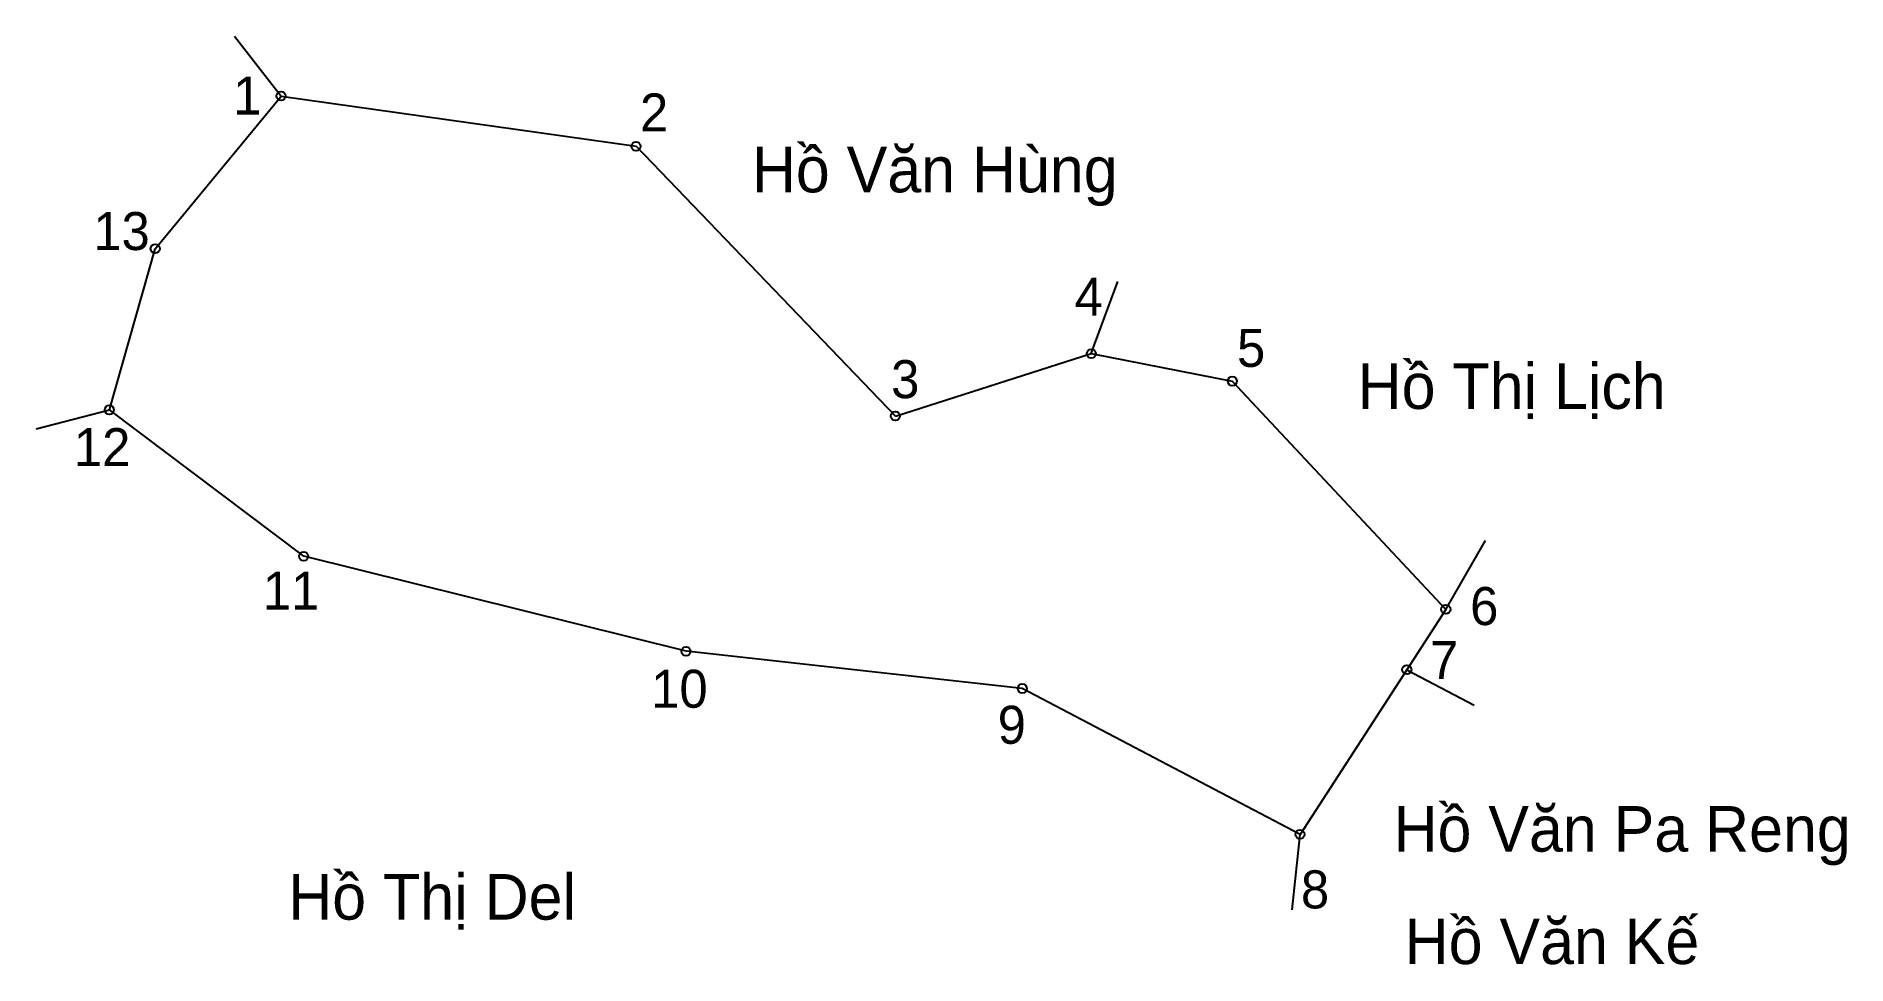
# Model space of a CAD drawing. Extents: x 546649 to 546838, y 1825976 to 1826073.
import ezdxf

# ---------------------------------------------------------------- set-up
doc = ezdxf.new("R2010")
doc.units = 0
for name, color, linetype in [('CanhThua', 7, 'Continuous'), ('MocDinhThua', 7, 'Continuous'), ('RauThua', 7, 'Continuous'), ('SoHieuDinhThua', 7, 'Continuous'), ('TenChuLanCan', 7, 'Continuous')]:
    doc.layers.add(name, color=color, linetype=linetype)

msp = doc.modelspace()

# ---------------------------------------------------------------- linework, layer by layer
at = {"layer": 'CanhThua'}
for p, q in [((546661.33, 1826050.87), (546674.44, 1826066.76)), ((546674.44, 1826066.76), (546711.43, 1826061.53)), ((546711.43, 1826061.53), (546738.45, 1826033.45)), ((546656.56, 1826034.09), (546661.33, 1826050.87)), ((546738.45, 1826033.45), (546758.87, 1826039.95)), ((546758.87, 1826039.95), (546773.56, 1826037.08)), ((546773.56, 1826037.08), (546795.81, 1826013.31)), ((546676.8, 1826018.84), (546656.56, 1826034.09)), ((546716.64, 1826008.95), (546676.8, 1826018.84)), ((546795.81, 1826013.31), (546791.74, 1826007.03)), ((546751.68, 1826005.08), (546716.64, 1826008.95)), ((546791.74, 1826007.03), (546780.62, 1825989.89)), ((546780.62, 1825989.89), (546751.68, 1826005.08))]:
    msp.add_line(p, q, dxfattribs=at)
at = {"layer": 'MocDinhThua'}
for centre in [(546674.44, 1826066.76), (546711.43, 1826061.53), (546661.33, 1826050.87), (546758.87, 1826039.95), (546773.56, 1826037.08), (546656.56, 1826034.09), (546738.45, 1826033.45), (546676.8, 1826018.84), (546795.81, 1826013.31), (546716.64, 1826008.95), (546791.74, 1826007.03), (546751.68, 1826005.08), (546780.62, 1825989.89)]:
    msp.add_circle(centre, 0.475, dxfattribs=at)
at = {"layer": 'RauThua'}
for p, q in [((546669.59, 1826072.99), (546674.44, 1826066.76)), ((546758.87, 1826039.95), (546761.64, 1826047.47)), ((546648.93, 1826032.12), (546656.56, 1826034.09)), ((546795.81, 1826013.31), (546799.95, 1826020.47)), ((546791.74, 1826007.03), (546798.77, 1826003.33)), ((546779.81, 1825982.03), (546780.62, 1825989.89))]:
    msp.add_line(p, q, dxfattribs=at)

# ---------------------------------------------------------------- texts
at = {"layer": 'SoHieuDinhThua'}
for s, height, p in [('1', 3.96, (546669.46, 1826064.84)), ('2', 3.96, (546711.84, 1826063.08)), ('13', 3.956, (546654.88, 1826050.73)), ('4', 3.96, (546757.13, 1826043.9)), ('5', 3.96, (546774.05, 1826038.56)), ('3', 3.96, (546738.01, 1826035.31)), ('12', 3.956, (546652.86, 1826028.23)), ('11', 3.956, (546672.54, 1826013.29)), ('6', 3.96, (546798.34, 1826011.68)), ('7', 3.96, (546794.16, 1826006.05)), ('10', 3.956, (546713.01, 1826003.07)), ('9', 3.96, (546749.11, 1825999.32)), ('8', 3.96, (546780.71, 1825982.18))]:
    msp.add_text(s, height=height, dxfattribs=at).set_placement(p)
at = {"layer": 'TenChuLanCan'}
for s, height, p in [('Hồ Văn Hùng', 4.7472, (546723.5, 1826056.74)), ('Hồ Thị Lịch', 4.7472, (546786.62, 1826034.19)), ('Hồ Văn Pa Reng', 4.7472, (546790.36, 1825988.09)), ('Hồ Thị Del', 4.747, (546675.19, 1825981.01)), ('Hồ Văn Kế', 4.747, (546791.52, 1825976.38))]:
    msp.add_text(s, height=height, dxfattribs=at).set_placement(p)

doc.saveas('drawing.dxf')
